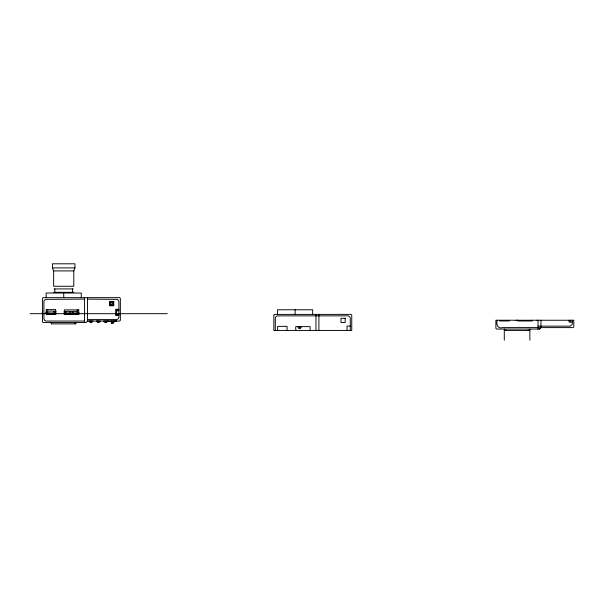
<?xml version="1.0" encoding="UTF-8"?>
<svg xmlns="http://www.w3.org/2000/svg" width="604" height="604" viewBox="0 0 604 604"><rect width="100%" height="100%" fill="white"/><g stroke="black" fill="none" stroke-linecap="round" stroke-linejoin="round"><path stroke-width="0.91" d="M84.583 322.521L84.583 297.651M87.512 321.056L119.63 321.049L120.362 320.316L120.362 298.384L119.63 297.651L43.178 297.651L42.446 298.384L42.446 321.781L43.178 322.521L86.047 322.521L87.512 321.056L87.512 297.651M318.904 330.426L318.904 314.39M538.028 329.074L538.028 320.241L536.36 320.452M497.349 320.241C495.756 324.159 497.862 329.316 502.634 327.602L573.068 327.602L573.8 326.87L573.8 320.241L495.892 320.241L495.892 328.334L496.616 329.074L539.493 329.074L540.957 327.61L540.957 320.241M350.282 326.092L347.066 326.062L347.066 330.426M73.786 270.917L74.964 267.897L74.964 263.797L52.473 263.797L52.473 267.897L53.65 270.917L53.65 286.266L73.786 286.266L73.786 270.917L53.65 270.917M76.429 322.521L75.696 323.872L51.582 323.872L50.849 322.521M539.493 329.074L540.957 327.61M538.028 326.145L570.214 326.137L572.237 324.401L572.335 320.241M516.058 320.384L517.794 320.241L517.794 320.973L532.192 320.973L532.192 320.241M52.473 267.897L74.964 267.897M54.209 288.923L73.22 288.923M53.65 292.306L73.779 292.306M84.583 299.108L45.277 299.365L43.911 301.237L43.911 318.927L44.628 320.324L46.032 321.049L84.583 321.056M87.512 299.108L117.531 299.365L118.897 301.237L118.897 317.462L118.173 318.859L116.776 319.584L87.512 319.591M77.289 311.354L72.941 311.354L72.941 312.955M53.726 311.415L56.157 311.415M64.084 311.415L66.259 311.415M69.739 311.415L73.597 311.415M45.798 312.147L47.686 312.147M45.798 312.955L55.991 312.955M64.024 312.955L79.267 312.955M30.2 313.687L167.308 313.687M46.017 313.786L56.225 313.786M64.485 313.786L79.267 313.786M118.897 314.608L116.557 314.608L116.557 310.199L118.897 310.199L118.897 309.316L115.674 309.316L115.674 315.484L118.897 315.484M88.841 321.056L93.054 321.056M96.27 321.056L100.113 321.056M103.654 321.056L107.867 321.056M111.498 321.29L108.003 321.049M114.111 321.29L116.693 321.049L111.204 321.049M89.211 321.698L92.684 321.698M96.64 321.698L100.113 321.698M104.024 321.698L107.497 321.698M111.204 321.698L114.684 321.698M572.335 322.038L569.119 322.038L569.119 320.241M89.958 322.596L91.936 322.596M97.387 322.596L99.366 322.596M104.771 322.596L106.749 322.596M111.951 322.596L113.937 322.596M74.7 323.684L75.409 323.684M505.314 330.237L506.016 330.237M528.062 330.245L528.772 330.245M570.214 320.241L570.214 321.924M529.874 340.203L529.874 329.074L529.142 330.426L505.019 330.426L504.287 329.074L504.287 340.203M509.112 320.241L509.112 320.973L499.719 320.973L499.719 320.241M350.29 330.426L350.282 317.976L349.565 316.579L348.161 315.854L277.425 315.854L276.02 316.579L275.303 317.976L275.303 330.426M315.975 314.39L315.975 330.426M312.668 314.39L312.668 309.769L277.546 309.769L277.546 314.39M310.139 330.426L310.139 326.628L295.741 326.628L295.741 330.426M295.107 309.769L295.107 314.39M287.059 330.426L287.059 326.349L277.674 326.349L277.674 330.426M118.014 309.354L118.014 311.158M113.016 322.038L113.016 323.54L111.31 323.54L111.31 321.29M81.276 297.651L81.276 293.023L46.153 293.023L46.153 297.651M78.482 312.955L78.505 313.786M77.274 309.799L77.274 312.955M72.601 288.923L72.601 292.306M70.162 312.955L70.162 311.354L65.813 311.354L65.813 312.955M63.714 292.306L63.714 297.651M54.828 288.923L54.828 292.306M54.209 312.955L54.209 311.075L47.746 311.075L47.746 312.955M51.582 322.521L51.582 323.872M46.976 309.799L46.976 311.415M42.265 312.147L42.265 312.955M300.92 326.379A1.525 1.525 0 0 1 299.599 328.659A1.525 1.525 0 0 1 298.285 326.379M299.244 327.043L299.954 327.232L299.244 327.043M274.571 314.39L273.839 315.122L273.839 330.426L351.747 330.426L351.747 315.122L351.022 314.39L274.571 314.39M113.778 301.555L109.573 301.555L109.573 305.76L113.778 305.76L113.778 301.555M113.416 301.917L109.943 301.917L109.943 305.39L113.416 305.39L113.416 301.917M55.666 309.61L46.282 309.61L46.282 314.42L55.666 314.42L55.666 309.61M78.754 309.89L64.349 309.89L64.349 314.42L78.754 314.42L78.754 309.89M345.171 318.293L340.966 318.293L340.966 322.498L345.171 322.498L345.171 318.293M111.181 304.514A0.989 0.989 0 0 0 112.669 303.653A0.989 0.989 0 0 0 111.181 302.793A0.989 0.989 0 0 0 111.181 304.514"/></g></svg>
